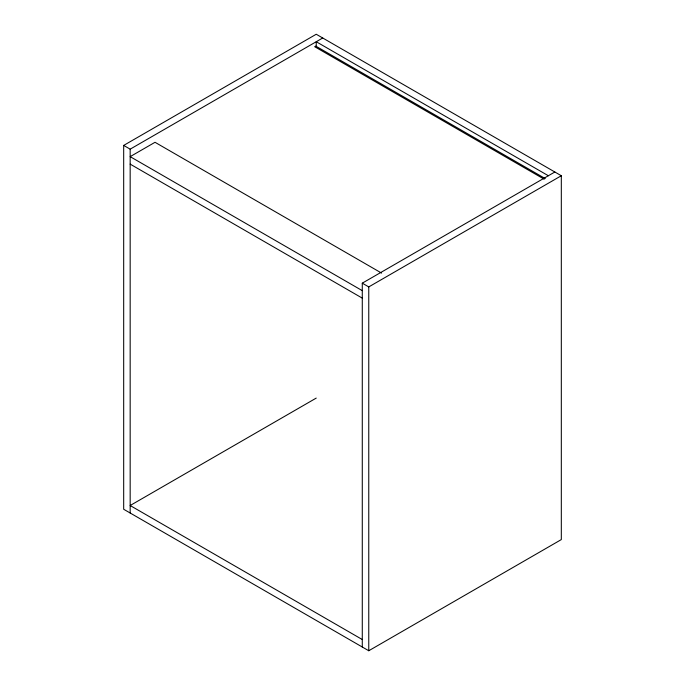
<?xml version="1.0" encoding="UTF-8"?>
<svg xmlns="http://www.w3.org/2000/svg" width="685" height="685" viewBox="0 0 685 685"><rect width="100%" height="100%" fill="white"/><g stroke="black" fill="none" stroke-linecap="round" stroke-linejoin="round"><path stroke-width="1.03" d="M123.685 145.417L316.239 34.25L561.315 175.737L561.315 539.583L368.761 650.75L123.685 509.263L123.685 145.417L130.167 149.159L322.721 37.992M362.279 647.008L362.279 283.17L554.833 172.003M362.279 283.17L368.761 286.912L561.315 175.737M316.239 398.088L130.167 505.521L362.279 639.533M548.36 175.737L316.239 41.725L316.239 46.948M315.639 46.032L545.251 178.597M314.595 46.64L544.207 179.205M381.588 273.092L155.024 142.292L130.167 156.642L362.279 290.654M130.167 164.117L362.279 298.129M368.761 286.912L368.761 650.75M130.167 149.159L130.167 512.996"/></g></svg>
